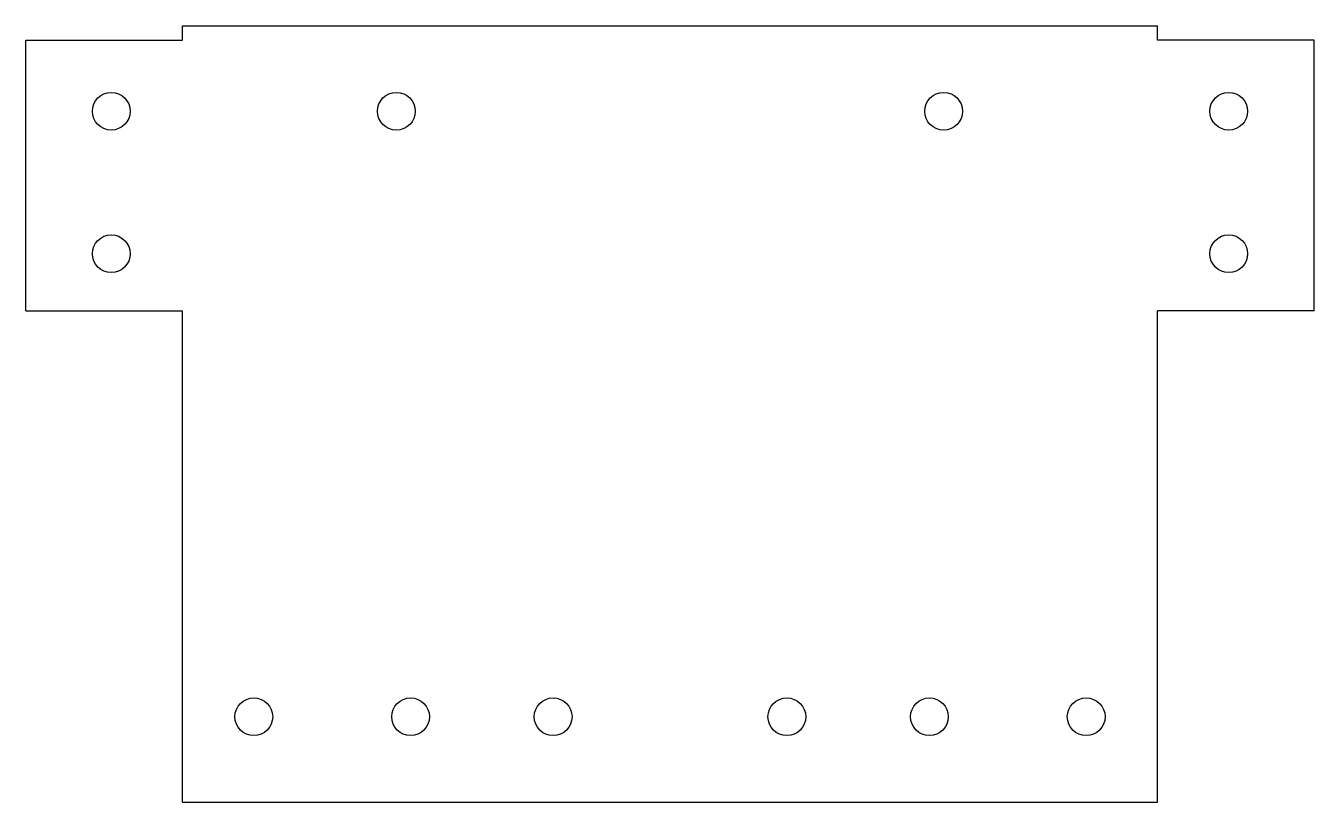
# Model space of a CAD drawing. Extents: x -90 to 90, y -54 to 54.
import ezdxf

# ---------------------------------------------------------------- set-up
doc = ezdxf.new("R2010")
doc.units = 0
doc.layers.get('0').update_dxf_attribs({"linetype": 'continuous'})

# ---------------------------------------------------------------- blocks, each defined once
blk = doc.blocks.new('_X_BCT')
at = {"color": 0}
for p, q in [((-68.4, 54.5), (68.4, 54.5)), ((-68.4, 52.5), (-68.4, 54.5)), ((68.4, 52.5), (68.4, 54.5)), ((-90.4, 14.5), (-90.4, 52.5)), ((-90.4, 52.5), (-68.4, 52.5)), ((90.4, 52.5), (68.4, 52.5)), ((90.4, 14.5), (90.4, 52.5)), ((-90.4, 14.5), (-68.4, 14.5)), ((-68.4, -54.5), (-68.4, 14.5)), ((90.4, 14.5), (68.4, 14.5)), ((68.4, -54.5), (68.4, 14.5)), ((-68.4, -54.5), (68.4, -54.5))]:
    blk.add_line(p, q, dxfattribs=at)
for centre in [(-78.4, 42.5), (-38.4, 42.5), (38.4, 42.5), (78.4, 42.5), (-78.4, 22.5), (78.4, 22.5), (-58.4, -42.5), (-36.4, -42.5), (-16.4, -42.5), (16.4, -42.5), (36.4, -42.5), (58.4, -42.5)]:
    blk.add_circle(centre, 2.65, dxfattribs=at)

msp = doc.modelspace()

# ---------------------------------------------------------------- block references
at = {"color": 0}
msp.add_blockref('_X_BCT', (0, 0), dxfattribs=at)

doc.saveas('drawing.dxf')
